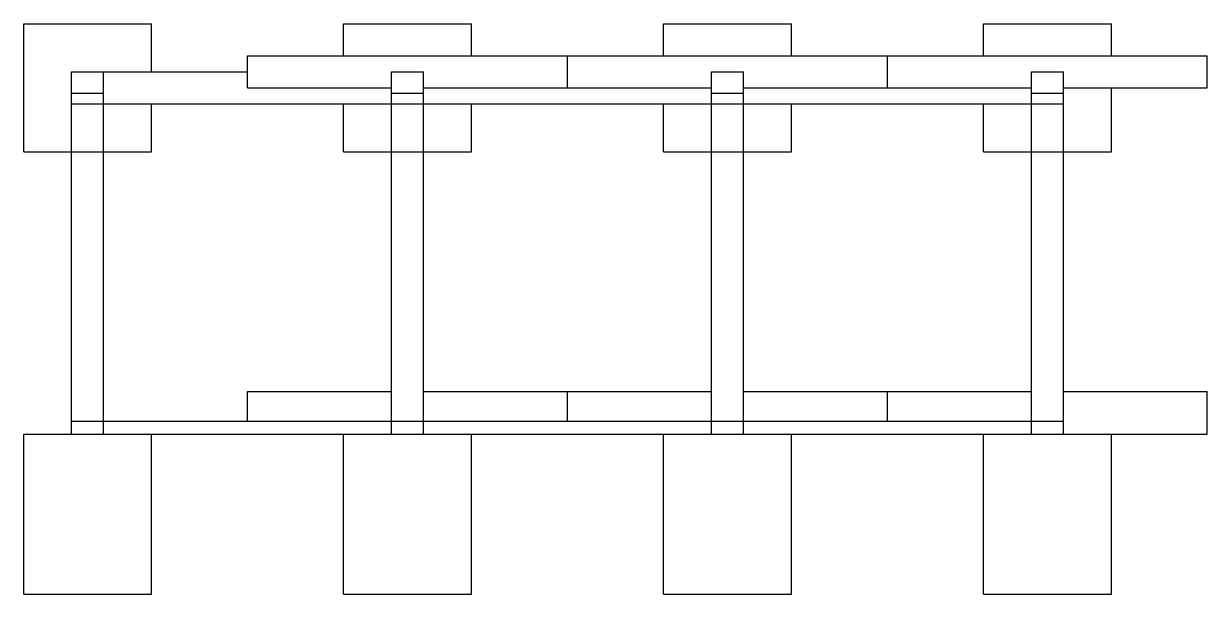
# Model space of a CAD drawing. Header units: millimetres. Extents: x -35 to 335, y -18 to 160.
import ezdxf

# ---------------------------------------------------------------- set-up
doc = ezdxf.new("R2010")
doc.units = ezdxf.units.MM
doc.layers.add('View_front_1', color=7, linetype='CONTINUOUS')
doc.layers.add('View_top_1', color=7, linetype='CONTINUOUS')

msp = doc.modelspace()

# ---------------------------------------------------------------- linework, layer by layer
at = {"layer": 'View_front_1'}
for p, q in [((-20, 31.67), (-20, 138.33)), ((-20, 138.33), (-10, 138.33)), ((-10, 31.67), (-10, 138.33)), ((80, 31.67), (80, 138.33)), ((80, 138.33), (90, 138.33)), ((90, 31.67), (90, 138.33)), ((180, 31.67), (180, 138.33)), ((180, 138.33), (190, 138.33)), ((190, 31.67), (190, 138.33)), ((280, 31.67), (280, 138.33)), ((280, 138.33), (290, 138.33)), ((290, 31.67), (290, 138.33)), ((35, 35.83), (35, 45)), ((35, 45), (80, 45)), ((90, 45), (135, 45)), ((135, 35.83), (135, 45)), ((135, 35.83), (135, 45)), ((135, 45), (180, 45)), ((190, 45), (235, 45)), ((235, 35.83), (235, 45)), ((235, 35.83), (235, 45)), ((235, 45), (280, 45)), ((290, 45), (335, 45)), ((335, 31.67), (335, 45)), ((-20, 31.67), (-20, 35.83)), ((-20, 35.83), (290, 35.83)), ((290, 31.67), (290, 35.83)), ((-35, -18.33), (-35, 31.67)), ((-35, 31.67), (5, 31.67)), ((5, -18.33), (5, 31.67)), ((5, 31.67), (65, 31.67)), ((65, -18.33), (65, 31.67)), ((65, 31.67), (105, 31.67)), ((105, -18.33), (105, 31.67)), ((105, 31.67), (165, 31.67)), ((165, -18.33), (165, 31.67)), ((165, 31.67), (205, 31.67)), ((205, -18.33), (205, 31.67)), ((205, 31.67), (265, 31.67)), ((265, -18.33), (265, 31.67)), ((265, 31.67), (305, 31.67)), ((305, -18.33), (305, 31.67)), ((305, 31.67), (335, 31.67)), ((-35, -18.33), (5, -18.33)), ((65, -18.33), (105, -18.33)), ((165, -18.33), (205, -18.33)), ((265, -18.33), (305, -18.33))]:
    msp.add_line(p, q, dxfattribs=at)
at = {"layer": 'View_top_1'}
for p, q in [((-35, 120), (-35, 160)), ((-35, 160), (5, 160)), ((5, 145), (5, 160)), ((65, 150), (65, 160)), ((65, 160), (105, 160)), ((105, 150), (105, 160)), ((165, 150), (165, 160)), ((165, 160), (205, 160)), ((205, 150), (205, 160)), ((265, 150), (265, 160)), ((265, 160), (305, 160)), ((305, 150), (305, 160)), ((35, 140), (35, 150)), ((35, 150), (135, 150)), ((135, 140), (135, 150)), ((135, 140), (135, 150)), ((135, 150), (235, 150)), ((235, 140), (235, 150)), ((235, 140), (235, 150)), ((235, 150), (335, 150)), ((335, 140), (335, 150)), ((-20, 135), (-20, 145)), ((-20, 145), (-10, 145)), ((-10, 135), (-10, 145)), ((-10, 145), (35, 145)), ((80, 135), (80, 145)), ((80, 145), (90, 145)), ((90, 135), (90, 145)), ((180, 135), (180, 145)), ((180, 145), (190, 145)), ((190, 135), (190, 145)), ((280, 135), (280, 145)), ((280, 145), (290, 145)), ((290, 135), (290, 145)), ((35, 140), (80, 140)), ((90, 140), (135, 140)), ((135, 140), (180, 140)), ((190, 140), (235, 140)), ((235, 140), (280, 140)), ((290, 140), (335, 140)), ((305, 120), (305, 140)), ((-20, 135), (-10, 135)), ((-10, 135), (80, 135)), ((5, 120), (5, 135)), ((65, 120), (65, 135)), ((80, 135), (90, 135)), ((90, 135), (180, 135)), ((105, 120), (105, 135)), ((165, 120), (165, 135)), ((180, 135), (190, 135)), ((190, 135), (280, 135)), ((205, 120), (205, 135)), ((265, 120), (265, 135)), ((280, 135), (290, 135)), ((-35, 120), (5, 120)), ((65, 120), (105, 120)), ((165, 120), (205, 120)), ((265, 120), (305, 120))]:
    msp.add_line(p, q, dxfattribs=at)

doc.saveas('drawing.dxf')
